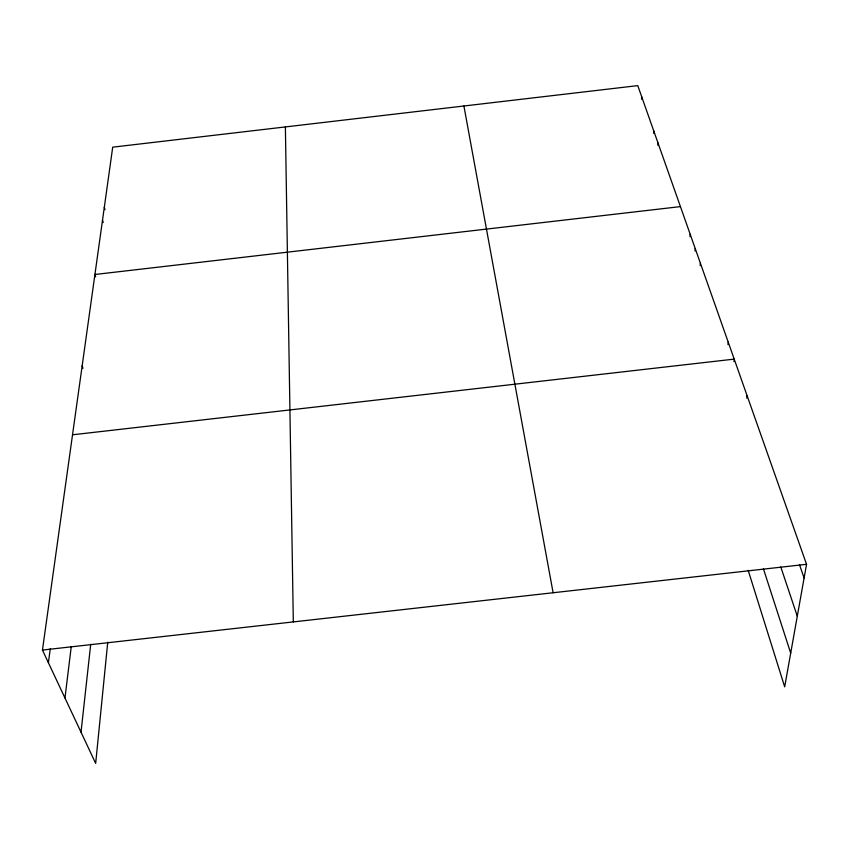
<?xml version="1.0" encoding="UTF-8"?>
<svg xmlns="http://www.w3.org/2000/svg" width="849" height="849" viewBox="0 0 849 849"><rect width="100%" height="100%" fill="white"/><g stroke="black" fill="none" stroke-linecap="round" stroke-linejoin="round"><path stroke-width="1.27" d="M641.557 99.206L641.642 96.584M653.634 133.304L653.741 130.884M657.837 145.243L657.943 142.812M690.004 236.701L690.173 234.228M695.044 251.017L695.214 248.534M700.202 265.673L700.383 263.179M727.964 344.62L728.209 342.105M107.749 642.215L95.672 763.378L42.45 650.069L112.715 147.164L637.779 85.622L806.55 564.298L784.678 686.852L748.181 570.316M733.95 361.642L734.205 359.116L72.526 434.794M81.016 732.178L90.705 644.317M746.791 398.149L747.078 395.623M64.97 698.027L71.252 646.598M48.393 662.729L50.303 648.604M680.431 206.604L94.929 274.492L95.672 276.838M42.45 650.069L806.55 564.298M82.151 365.94L82.979 368.307M799.418 564.511L804.109 577.999M780.783 566.941L797.285 616.194M763.421 568.798L790.695 653.136M102.506 220.209L103.217 222.534M104.3 207.379L105 209.692M463.904 105.998L553.113 592.751M285.381 126.925L293.319 621.914"/></g></svg>
